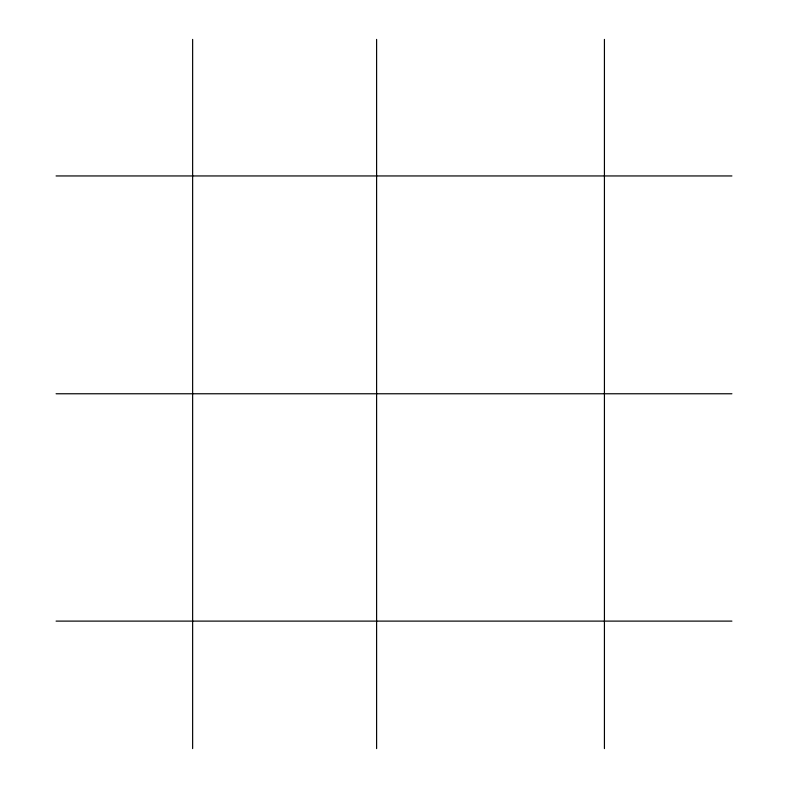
<?xml version="1.0" encoding="UTF-8"?>
<svg xmlns="http://www.w3.org/2000/svg" width="788" height="788" viewBox="0 0 788 788"><rect width="100%" height="100%" fill="white"/><g stroke="black" fill="none" stroke-linecap="round" stroke-linejoin="round"><path stroke-width="1.18" d="M56.086 175.951L731.914 175.951M56.086 393.764L731.914 393.764M56.086 621.111L731.914 621.111M604.426 39.4L604.426 748.6M376.605 39.4L376.605 748.6M192.636 39.4L192.636 748.6"/></g></svg>
